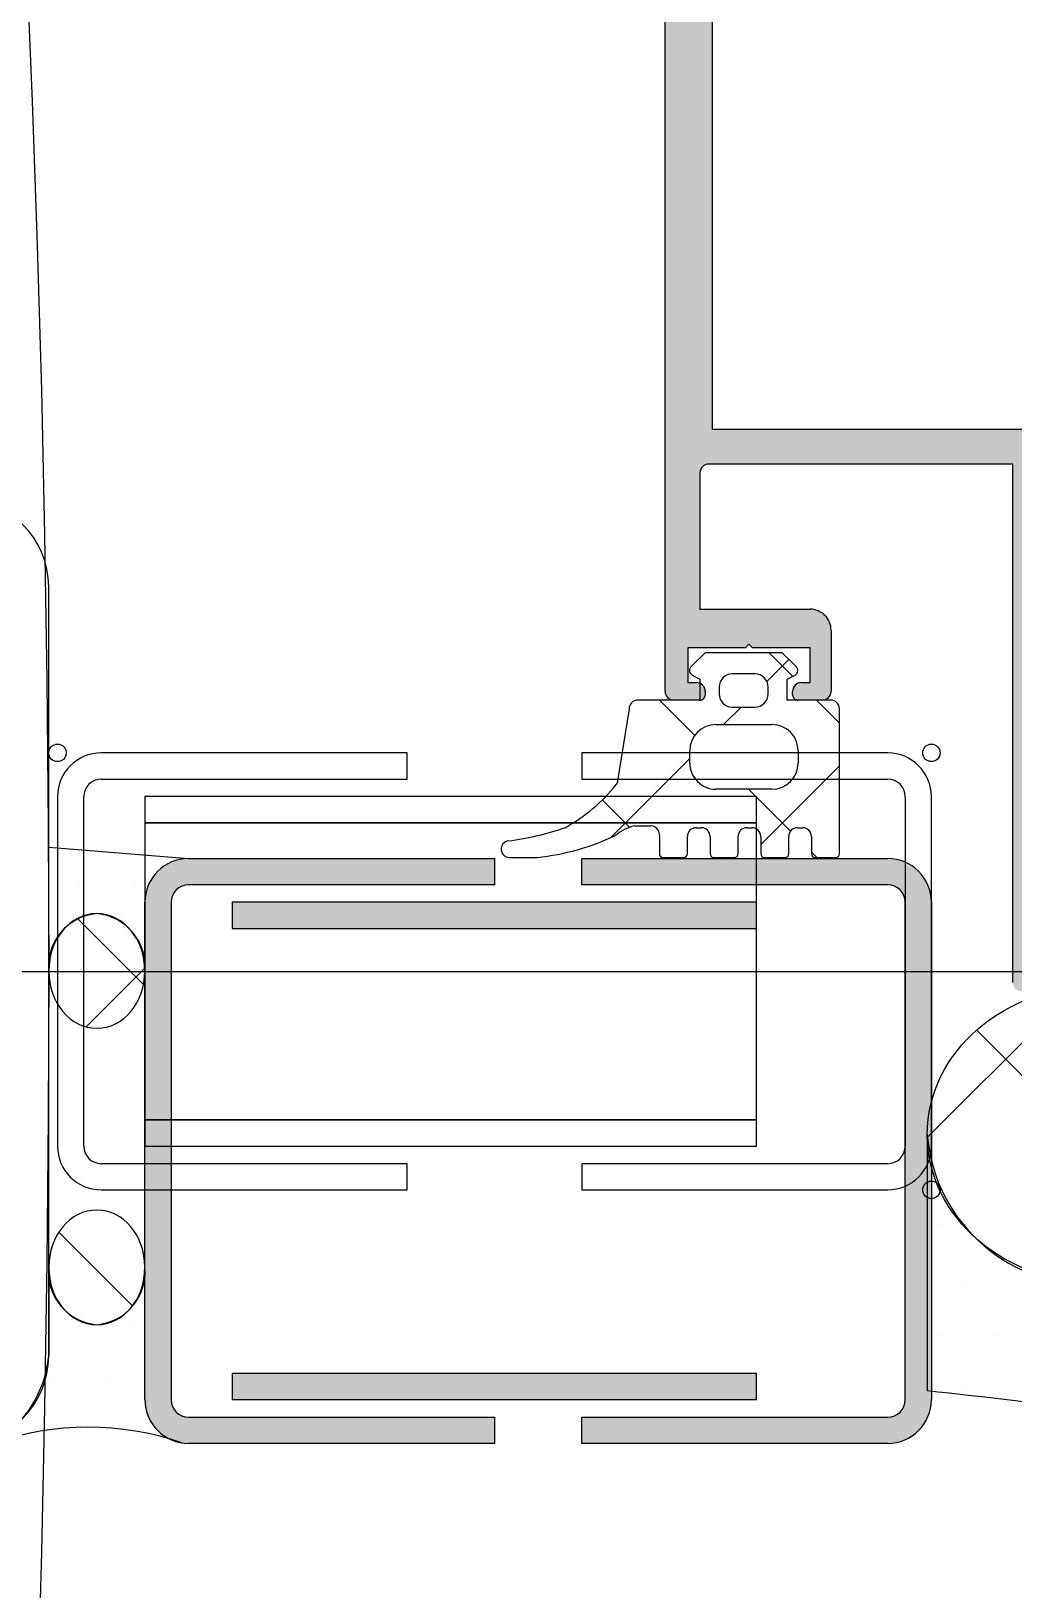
# Model space of a CAD drawing. Extents: x 820 to 5791, y 1495 to 5010.
# Drawn here: x 3283.01 to 3288.63, y 2076.18 to 2085.09 of the extents above; entities that cross this region are included whole.
import ezdxf

# ---------------------------------------------------------------- set-up
doc = ezdxf.new("R2010")
doc.units = 0
doc.header["$LTSCALE"] = 20
doc.layers.get('0').update_dxf_attribs({"linetype": 'CONTINUOUS', "lineweight": 15})
doc.layers.get('DEFPOINTS').update_dxf_attribs({"linetype": 'CONTINUOUS'})
doc.layers.add('_00_TT_PLASTER INTERIOR', color=60, linetype='CONTINUOUS', lineweight=0)
doc.layers.add('ölç', color=63, linetype='CONTINUOUS', lineweight=20)
doc.layers.add('dış ölçü', color=7, linetype='CONTINUOUS', lineweight=20, true_color=0x0d6787)
doc.styles.add('TRS', font='times.ttf', dxfattribs={"width": 0.8})
doc.dimstyles.new('dış ölçü', dxfattribs={"dimtxt": 12, "dimasz": 5, "dimexe": 5, "dimexo": 35, "dimgap": 5, "dimtad": 1, "dimdec": 0, "dimdsep": 46, "dimtxsty": 'TRS', "dimblk": 'DOT', "dimcen": 0, "dimdle": 0.1, "dimclrd": 256, "dimclre": 256, "dimclrt": 73, "dimadec": 0, "dimazin": 0, "dimtfac": 0.3, "dimtdec": 0, "dimtix": 1, "dimtmove": 2, "dimatfit": 3, "dimldrblk": 'DOT', "dimfxl": 1, "dimfxlon": 1, "dimtolj": 1, "dimarcsym": 0})

# ---------------------------------------------------------------- blocks, each defined once
blk = doc.blocks.new('_Dot')
at = {"layer": 'ölç', "color": 0, "lineweight": -2}
blk.add_line((-0.5, 0), (-1, 0), dxfattribs=at)
at = {"layer": 'ölç', "color": 0, "const_width": 0.5}
blk.add_lwpolyline([(-0.25, 0, 1), (0.25, 0, 1)], format="xyb", close=True, dxfattribs=at)
blk = doc.blocks.new('*D176')
at = {"layer": 'DEFPOINTS', "color": 0, "transparency": 16777216}
for p in [(2844.176336790435, 2097.044452601193), (3414.390991119654, 2084.554264930397), (3414.390991119654, 1809.278305477972)]:
    blk.add_point(p, dxfattribs=at)
at = {"layer": 'dış ölçü', "lineweight": -2, "transparency": 16777216}
for p, q in [((2844.176336790435, 1810.278305477972), (2844.176336790435, 1804.278305477972)), ((3414.390991119654, 1810.278305477972), (3414.390991119654, 1804.278305477972)), ((2849.176336790435, 1809.278305477972), (3409.390991119654, 1809.278305477972))]:
    blk.add_line(p, q, dxfattribs=at)
at = {"layer": 'dış ölçü', "lineweight": -2, "transparency": 16777216, "xscale": 5, "yscale": 5, "zscale": 5, "rotation": 180}
blk.add_blockref('_Dot', (2844.176336790435, 1809.278305477972), dxfattribs=at)
at = {"layer": 'dış ölçü', "lineweight": -2, "transparency": 16777216, "xscale": 5, "yscale": 5, "zscale": 5}
blk.add_blockref('_Dot', (3414.390991119654, 1809.278305477972), dxfattribs=at)
at = {"layer": 'dış ölçü', "color": 73, "transparency": 16777216, "insert": (3129.283663955045, 1820.399430207605), "char_height": 12, "attachment_point": 5, "style": 'TRS'}
blk.add_mtext('\\A1;570', dxfattribs=at)
blk = doc.blocks.new('*D180')
at = {"layer": 'DEFPOINTS', "color": 0, "transparency": 16777216}
for p in [(3700.971713778752, 2100.044452589959), (2054.28790840802, 2083.440788159293), (3700.971713778752, 1729.278305477972)]:
    blk.add_point(p, dxfattribs=at)
at = {"layer": 'dış ölçü', "lineweight": -2, "transparency": 16777216}
for p, q in [((2054.28790840802, 1730.278305477972), (2054.28790840802, 1724.278305477972)), ((3700.971713778752, 1730.278305477972), (3700.971713778752, 1724.278305477972)), ((2059.28790840802, 1729.278305477972), (3695.971713778752, 1729.278305477972))]:
    blk.add_line(p, q, dxfattribs=at)
at = {"layer": 'dış ölçü', "lineweight": -2, "transparency": 16777216, "xscale": 5, "yscale": 5, "zscale": 5, "rotation": 180}
blk.add_blockref('_Dot', (2054.28790840802, 1729.278305477972), dxfattribs=at)
at = {"layer": 'dış ölçü', "lineweight": -2, "transparency": 16777216, "xscale": 5, "yscale": 5, "zscale": 5}
blk.add_blockref('_Dot', (3700.971713778752, 1729.278305477972), dxfattribs=at)
at = {"layer": 'dış ölçü', "color": 73, "transparency": 16777216, "insert": (2877.629811093386, 1740.399430207604), "char_height": 12, "attachment_point": 5, "style": 'TRS'}
blk.add_mtext('\\A1;1647', dxfattribs=at)
blk = doc.blocks.new('HGJFG')
h = blk.add_hatch(color=9)
h.dxf.hatch_style = 1
h.paths.add_polyline_path([(-1875.110924297956, -3287.74042893828), (-1875.790924297963, -3287.74042893828), (-1875.790924297963, -3289.110428938281), (-1875.110924297956, -3289.110428938281)], flags=16)
edge = h.paths.add_edge_path()
edge.add_line((-1877.750924297955, -3287.790428938281), (-1877.750924297955, -3288.570428938281))
edge.add_line((-1877.750924297955, -3288.570428938282), (-1877.120824297955, -3288.570428938282))
edge.add_arc((-1877.12082429796, -3288.690428938281), 0.119999999999347, 359.99999999947977, 449.99999999947784, ccw=False)
edge.add_line((-1877.000824297965, -3288.690428938281), (-1877.000824297965, -3289.040428938511))
edge.add_arc((-1877.050824297968, -3289.040428938512), 0.04999999999997726, 269.99999999997397, 360.00000000002603, ccw=False)
edge.add_line((-1877.050824297968, -3289.090428938512), (-1877.190760792312, -3289.090428938511))
edge.add_arc((-1877.191024297962, -3289.060430095787), 0.0299999999995744, 179.9999999913434, 270.50326520220784, ccw=False)
edge.add_line((-1877.221024297961, -3289.060430095783), (-1877.221024297957, -3289.040430095795))
edge.add_arc((-1877.171024297958, -3289.040430095793), 0.04999999999904503, 89.99999996555522, 180.0000000010943, ccw=False)
edge.add_line((-1877.171024297929, -3288.990430095794), (-1877.121024297961, -3288.990430095822))
edge.add_line((-1877.121024297955, -3288.990430095823), (-1877.121038267159, -3288.79042893828))
edge.add_line((-1877.121038267168, -3288.79042893828), (-1877.451032192042, -3288.790428970434))
edge.add_line((-1877.451032192036, -3288.790428970436), (-1877.471032192035, -3288.770428970436))
edge.add_line((-1877.47103219204, -3288.770428970435), (-1877.491032192041, -3288.790428906125))
edge.add_line((-1877.491032192044, -3288.790428906127), (-1877.821024297967, -3288.790428938281))
edge.add_line((-1877.821024297967, -3288.79042893828), (-1877.821024297967, -3288.990428938279))
edge.add_line((-1877.821024297967, -3288.99042893828), (-1877.771024297967, -3288.990428938511))
edge.add_arc((-1877.771024297964, -3289.040428938512), 0.04999999999997726, 359.99999999997397, 450.00000000002603, ccw=False)
edge.add_line((-1877.721024297961, -3289.040428938512), (-1877.721024297961, -3289.060428938513))
edge.add_arc((-1877.75102429796, -3289.060428938513), 0.02999999999924441, 270.0000000007803, 360.00000000060896, ccw=False)
edge.add_line((-1877.75102429796, -3289.090428938512), (-1877.900924298036, -3289.090428938282))
edge.add_arc((-1877.900924297964, -3289.04042893828), 0.05000000000060822, 180.000000000697, 269.99999991259165, ccw=False)
edge.add_line((-1877.950924297967, -3289.040428938281), (-1877.950924297967, -3270.290458938282))
edge.add_arc((-1877.900923140301, -3270.290460095935), 0.05000115766671105, 450.00132654226195, 539.998673457738, ccw=False)
edge.add_line((-1877.900924297964, -3270.240458938281), (-1873.000924297964, -3270.240458938281))
edge.add_arc((-1873.000925455618, -3270.290460095935), 0.05000115766671105, 360.001326542262, 449.998673457738, ccw=False)
edge.add_line((-1872.950924297967, -3270.290458938282), (-1872.950924297967, -3289.040428938282))
edge.add_arc((-1873.000924297955, -3289.04042893828), 0.05000000000060752, 270.00000008740756, 359.99999999930384, ccw=False)
edge.add_line((-1873.000924297882, -3289.090428938282), (-1873.150824297959, -3289.090428938513))
edge.add_arc((-1873.150824297959, -3289.060428938513), 0.029999999999245, 179.9999999993918, 269.99999999921863, ccw=False)
edge.add_line((-1873.180824297958, -3289.060428938513), (-1873.180824297958, -3289.040428938512))
edge.add_arc((-1873.130824297955, -3289.040428938512), 0.04999999999997726, 89.99999999997402, 180.0000000000261, ccw=False)
edge.add_line((-1873.130824297955, -3288.990428938511), (-1873.080824297956, -3288.99042893828))
edge.add_line((-1873.080824297967, -3288.99042893828), (-1873.080824297967, -3288.79042893828))
edge.add_line((-1873.080824297967, -3288.79042893828), (-1873.410816403889, -3288.790428906125))
edge.add_line((-1873.410816403889, -3288.790428906127), (-1873.430816403889, -3288.770428970437))
edge.add_line((-1873.430816403878, -3288.770428970435), (-1873.450816403877, -3288.790428970435))
edge.add_line((-1873.450816403883, -3288.790428970436), (-1873.780810328756, -3288.790428938281))
edge.add_line((-1873.780810328751, -3288.79042893828), (-1873.780824297954, -3288.990430095822))
edge.add_line((-1873.780824297964, -3288.990430095823), (-1873.730824297995, -3288.990430095795))
edge.add_arc((-1873.730824297961, -3289.040430095793), 0.04999999999904503, 359.9999999989057, 450.00000003444484, ccw=False)
edge.add_line((-1873.680824297958, -3289.040430095795), (-1873.680824297954, -3289.060430095783))
edge.add_arc((-1873.710824297957, -3289.060430095787), 0.02999999999957437, 269.49673479779267, 360.00000000865657, ccw=False)
edge.add_line((-1873.711087803616, -3289.090428938512), (-1873.85102429796, -3289.090428938513))
edge.add_arc((-1873.851024297966, -3289.040428938512), 0.04999999999997726, 179.9999999999739, 270.00000000002603, ccw=False)
edge.add_line((-1873.901024297954, -3289.040428938512), (-1873.901024297954, -3288.690428938282))
edge.add_arc((-1873.781024297959, -3288.690428938281), 0.1199999999993454, 90.0000000005212, 180.000000000521, ccw=False)
edge.add_line((-1873.781024297959, -3288.570428938282), (-1873.150924297958, -3288.570428938282))
edge.add_line((-1873.150924297964, -3288.570428938282), (-1873.150924297964, -3287.790428938282))
edge.add_arc((-1873.200925455615, -3287.790430095935), 0.05000115766671673, 360.0013265422685, 449.9986734577315)
edge.add_line((-1873.200924297967, -3287.74042893828), (-1874.940924297966, -3287.74042893828))
edge.add_line((-1874.940924297957, -3287.74042893828), (-1874.940924297957, -3290.70542893828))
edge.add_arc((-1874.99092429796, -3290.70542893828), 0.05, 270, 360, ccw=False)
edge.add_line((-1874.99092429796, -3290.75542893828), (-1875.160924297962, -3290.75542893828))
edge.add_line((-1875.160924297958, -3290.75542893828), (-1875.160924297958, -3290.74440008145))
edge.add_line((-1875.160924297958, -3290.744400081451), (-1875.198424297959, -3290.722749446357))
edge.add_arc((-1875.188424297955, -3290.70542893828), 0.02000000000020181, 120.0000000000004, 239.9999999999996, ccw=False)
edge.add_line((-1875.198424297964, -3290.688108430205), (-1875.171821757586, -3290.672749446357))
edge.add_arc((-1875.18182175759, -3290.655428938281), 0.02000000000020146, 299.9999999999986, 420.0000000000013)
edge.add_line((-1875.171821757581, -3290.638108430206), (-1875.198424297959, -3290.622749446357))
edge.add_arc((-1875.188424297955, -3290.605428938282), 0.02000000000020181, 120.0000000000004, 239.9999999999996, ccw=False)
edge.add_line((-1875.198424297964, -3290.588108430206), (-1875.171821757586, -3290.572749446358))
edge.add_arc((-1875.18182175759, -3290.555428938281), 0.02000000000020146, 299.9999999999986, 420.0000000000013)
edge.add_line((-1875.171821757581, -3290.538108430205), (-1875.198424297959, -3290.522749446357))
edge.add_arc((-1875.188424297955, -3290.505428938282), 0.02000000000020181, 120.0000000000004, 239.9999999999996, ccw=False)
edge.add_line((-1875.198424297964, -3290.488108430204), (-1875.171821757586, -3290.472749446356))
edge.add_arc((-1875.18182175759, -3290.45542893828), 0.02000000000020146, 299.9999999999986, 420.0000000000013)
edge.add_line((-1875.171821757581, -3290.438108430205), (-1875.198424297959, -3290.422749446357))
edge.add_arc((-1875.188424297955, -3290.405428938281), 0.02000000000020181, 120.0000000000004, 239.9999999999996, ccw=False)
edge.add_line((-1875.198424297964, -3290.388108430206), (-1875.171821757586, -3290.372749446357))
edge.add_arc((-1875.18182175759, -3290.355428938282), 0.02000000000020146, 299.9999999999986, 420.0000000000013)
edge.add_line((-1875.171821757581, -3290.338108430206), (-1875.198424297959, -3290.322749446358))
edge.add_arc((-1875.188424297955, -3290.305428938281), 0.02000000000020181, 120.0000000000004, 239.9999999999996, ccw=False)
edge.add_line((-1875.198424297964, -3290.288108430205), (-1875.171821757586, -3290.272749446357))
edge.add_arc((-1875.18182175759, -3290.255428938282), 0.02000000000020146, 299.9999999999986, 420.0000000000013)
edge.add_line((-1875.171821757581, -3290.238108430204), (-1875.198424297959, -3290.222749446356))
edge.add_arc((-1875.188424297955, -3290.20542893828), 0.02000000000020181, 120.0000000000004, 239.9999999999996, ccw=False)
edge.add_line((-1875.198424297964, -3290.188108430205), (-1875.171821757586, -3290.172749446357))
edge.add_arc((-1875.18182175759, -3290.155428938281), 0.02000000000020146, 299.9999999999986, 420.0000000000013)
edge.add_line((-1875.171821757581, -3290.138108430206), (-1875.198424297959, -3290.122749446357))
edge.add_arc((-1875.188424297955, -3290.105428938282), 0.02000000000020181, 120.0000000000004, 239.9999999999996, ccw=False)
edge.add_line((-1875.198424297964, -3290.088108430206), (-1875.171821757586, -3290.072749446358))
edge.add_arc((-1875.18182175759, -3290.055428938281), 0.02000000000020146, 299.9999999999986, 420.0000000000013)
edge.add_line((-1875.171821757581, -3290.038108430205), (-1875.198424297959, -3290.022749446357))
edge.add_arc((-1875.188424297955, -3290.005428938282), 0.02000000000020181, 120.0000000000004, 239.9999999999996, ccw=False)
edge.add_line((-1875.198424297964, -3289.988108430204), (-1875.171821757586, -3289.972749446356))
edge.add_arc((-1875.18182175759, -3289.95542893828), 0.02000000000020146, 299.9999999999986, 420.0000000000013)
edge.add_line((-1875.171821757581, -3289.938108430205), (-1875.198424297959, -3289.922749446357))
edge.add_arc((-1875.188424297955, -3289.905428938281), 0.02000000000020181, 120.0000000000004, 239.9999999999996, ccw=False)
edge.add_line((-1875.198424297964, -3289.888108430206), (-1875.171821757586, -3289.872749446357))
edge.add_arc((-1875.18182175759, -3289.855428938282), 0.02000000000020146, 299.9999999999986, 420.0000000000013)
edge.add_line((-1875.171821757581, -3289.838108430206), (-1875.198424297959, -3289.822749446358))
edge.add_arc((-1875.188424297955, -3289.805428938281), 0.02000000000020181, 120.0000000000004, 239.9999999999996, ccw=False)
edge.add_line((-1875.198424297964, -3289.788108430205), (-1875.171821757586, -3289.772749446357))
edge.add_arc((-1875.18182175759, -3289.755428938282), 0.02000000000020146, 299.9999999999986, 420.0000000000013)
edge.add_line((-1875.171821757581, -3289.738108430204), (-1875.198424297959, -3289.722749446356))
edge.add_arc((-1875.188424297955, -3289.70542893828), 0.02000000000020181, 120.0000000000004, 239.9999999999996, ccw=False)
edge.add_line((-1875.198424297964, -3289.688108430205), (-1875.171821757586, -3289.672749446357))
edge.add_arc((-1875.18182175759, -3289.655428938281), 0.02000000000020146, 299.9999999999986, 420.0000000000013)
edge.add_line((-1875.171821757581, -3289.638108430206), (-1875.198424297959, -3289.622749446357))
edge.add_arc((-1875.188424297955, -3289.605428938282), 0.02000000000020181, 120.0000000000004, 239.9999999999996, ccw=False)
edge.add_line((-1875.198424297964, -3289.588108430206), (-1875.171821757586, -3289.572749446529))
edge.add_arc((-1875.18182175759, -3289.555428938454), 0.01999999999978106, 299.9999999999971, 420.0000000000029)
edge.add_line((-1875.171821757581, -3289.538108430378), (-1875.198424297959, -3289.522749446358))
edge.add_arc((-1875.188424297955, -3289.505428938282), 0.02000000000020181, 120.0000000000004, 239.9999999999996, ccw=False)
edge.add_line((-1875.198424297964, -3289.488108430204), (-1875.160924297964, -3289.46645779511))
edge.add_line((-1875.160924297958, -3289.466457795111), (-1875.160924297958, -3289.45542893828))
edge.add_arc((-1875.260924297964, -3289.45542893828), 0.0999999999999993, 359.9999999999996, 450.0000000000005)
edge.add_line((-1875.260924297964, -3289.355428938282), (-1875.640924297963, -3289.355428938282))
edge.add_arc((-1875.640924297954, -3289.45542893828), 0.1000000000000007, 450.0000000000005, 539.9999999999997)
edge.add_line((-1875.74092429796, -3289.45542893828), (-1875.74092429796, -3289.51645779511))
edge.add_line((-1875.74092429796, -3289.516457795112), (-1875.70342429796, -3289.538108430206))
edge.add_arc((-1875.713424297964, -3289.555428938281), 0.02000000000020181, 300.00000000000045, 419.99999999999955, ccw=False)
edge.add_line((-1875.703424297954, -3289.572749446358), (-1875.730026838332, -3289.588108430206))
edge.add_arc((-1875.720026838343, -3289.605428938282), 0.02000000000020146, 479.9999999999986, 600.0000000000014)
edge.add_line((-1875.730026838338, -3289.622749446357), (-1875.70342429796, -3289.638108430206))
edge.add_arc((-1875.713424297964, -3289.655428938281), 0.02000000000020181, 300.00000000000045, 419.99999999999955, ccw=False)
edge.add_line((-1875.703424297954, -3289.672749446357), (-1875.730026838332, -3289.688108430205))
edge.add_arc((-1875.720026838343, -3289.70542893828), 0.02000000000020146, 479.9999999999986, 600.0000000000014)
edge.add_line((-1875.730026838338, -3289.722749446356), (-1875.70342429796, -3289.738108430204))
edge.add_arc((-1875.713424297964, -3289.755428938282), 0.02000000000020181, 300.00000000000045, 419.99999999999955, ccw=False)
edge.add_line((-1875.703424297954, -3289.772749446357), (-1875.730026838332, -3289.788108430205))
edge.add_arc((-1875.720026838343, -3289.805428938281), 0.02000000000020146, 479.9999999999986, 600.0000000000014)
edge.add_line((-1875.730026838338, -3289.822749446358), (-1875.70342429796, -3289.838108430206))
edge.add_arc((-1875.713424297964, -3289.855428938282), 0.02000000000020181, 300.00000000000045, 419.99999999999955, ccw=False)
edge.add_line((-1875.703424297954, -3289.872749446357), (-1875.730026838332, -3289.888108430206))
edge.add_arc((-1875.720026838343, -3289.905428938281), 0.02000000000020146, 479.9999999999986, 600.0000000000014)
edge.add_line((-1875.730026838338, -3289.922749446357), (-1875.70342429796, -3289.938108430205))
edge.add_arc((-1875.713424297964, -3289.95542893828), 0.02000000000020181, 300.00000000000045, 419.99999999999955, ccw=False)
edge.add_line((-1875.703424297954, -3289.972749446356), (-1875.730026838332, -3289.988108430204))
edge.add_arc((-1875.720026838343, -3290.005428938282), 0.02000000000020146, 479.9999999999986, 600.0000000000014)
edge.add_line((-1875.730026838338, -3290.022749446357), (-1875.70342429796, -3290.038108430205))
edge.add_arc((-1875.713424297964, -3290.055428938281), 0.02000000000020181, 300.00000000000045, 419.99999999999955, ccw=False)
edge.add_line((-1875.703424297954, -3290.072749446358), (-1875.730026838332, -3290.088108430206))
edge.add_arc((-1875.720026838343, -3290.105428938282), 0.02000000000020146, 479.9999999999986, 600.0000000000014)
edge.add_line((-1875.730026838338, -3290.122749446357), (-1875.70342429796, -3290.138108430206))
edge.add_arc((-1875.713424297964, -3290.155428938281), 0.02000000000020181, 300.00000000000045, 419.99999999999955, ccw=False)
edge.add_line((-1875.703424297954, -3290.172749446357), (-1875.730026838332, -3290.188108430205))
edge.add_arc((-1875.720026838343, -3290.20542893828), 0.02000000000020146, 479.9999999999986, 600.0000000000014)
edge.add_line((-1875.730026838338, -3290.222749446356), (-1875.70342429796, -3290.238108430204))
edge.add_arc((-1875.713424297964, -3290.255428938282), 0.02000000000020181, 300.00000000000045, 419.99999999999955, ccw=False)
edge.add_line((-1875.703424297954, -3290.272749446357), (-1875.730026838332, -3290.288108430205))
edge.add_arc((-1875.720026838343, -3290.305428938281), 0.02000000000020146, 479.9999999999986, 600.0000000000014)
edge.add_line((-1875.730026838338, -3290.322749446358), (-1875.70342429796, -3290.338108430206))
edge.add_arc((-1875.713424297964, -3290.355428938282), 0.02000000000020181, 300.00000000000045, 419.99999999999955, ccw=False)
edge.add_line((-1875.703424297954, -3290.372749446357), (-1875.730026838332, -3290.388108430206))
edge.add_arc((-1875.720026838343, -3290.405428938281), 0.02000000000020146, 479.9999999999986, 600.0000000000014)
edge.add_line((-1875.730026838338, -3290.422749446357), (-1875.70342429796, -3290.438108430205))
edge.add_arc((-1875.713424297964, -3290.45542893828), 0.02000000000020181, 300.00000000000045, 419.99999999999955, ccw=False)
edge.add_line((-1875.703424297954, -3290.472749446356), (-1875.730026838332, -3290.488108430204))
edge.add_arc((-1875.720026838343, -3290.505428938282), 0.02000000000020146, 479.9999999999986, 600.0000000000014)
edge.add_line((-1875.730026838338, -3290.522749446357), (-1875.70342429796, -3290.538108430205))
edge.add_arc((-1875.713424297964, -3290.555428938281), 0.02000000000020181, 300.00000000000045, 419.99999999999955, ccw=False)
edge.add_line((-1875.703424297954, -3290.572749446358), (-1875.730026838332, -3290.588108430206))
edge.add_arc((-1875.720026838343, -3290.605428938282), 0.02000000000020146, 479.9999999999986, 600.0000000000014)
edge.add_line((-1875.730026838338, -3290.622749446357), (-1875.70342429796, -3290.638108430206))
edge.add_arc((-1875.713424297964, -3290.655428938281), 0.02000000000020181, 300.00000000000045, 419.99999999999955, ccw=False)
edge.add_line((-1875.703424297954, -3290.672749446357), (-1875.740924297955, -3290.694400081451))
edge.add_line((-1875.74092429796, -3290.694400081452), (-1875.74092429796, -3290.755428938282))
edge.add_line((-1875.74092429796, -3290.75542893828), (-1875.910924297962, -3290.75542893828))
edge.add_arc((-1875.910924297958, -3290.70542893828), 0.05000000000000143, 180.0000000000016, 269.99999999999835, ccw=False)
edge.add_line((-1875.960924297961, -3290.70542893828), (-1875.960924297961, -3287.740428938281))
edge.add_line((-1875.960924297961, -3287.74042893828), (-1877.700924297961, -3287.74042893828))
edge.add_arc((-1877.700923140304, -3287.790430095935), 0.05000115766671673, 450.0013265422685, 539.9986734577316)
h.paths.add_polyline_path([(-1877.680924297963, -3287.540468938282), (-1873.220924297956, -3287.540468938282), (-1873.220924297956, -3270.740458938281), (-1877.680924297963, -3270.740458938281)], flags=16)
h = blk.add_hatch(color=9)
h.dxf.hatch_style = 1
edge = h.paths.add_edge_path()
edge.add_line((-1880.676805544496, -3289.996496708621), (-1878.926805544496, -3289.996496708621))
edge.add_line((-1878.926805544496, -3289.996496708621), (-1878.926805544496, -3290.14649670862))
edge.add_line((-1878.926805544496, -3290.146496708622), (-1880.676805544496, -3290.146496708622))
edge.add_arc((-1880.676805544496, -3290.246496708621), 0.1, 450, 540)
edge.add_line((-1880.776805544488, -3290.246496708621), (-1880.776805544488, -3293.092328942234))
edge.add_arc((-1880.676805544496, -3293.092328942236), 0.1, 540, 630)
edge.add_line((-1880.676805544496, -3293.192328942235), (-1878.926805544496, -3293.192328942235))
edge.add_line((-1878.926805544496, -3293.192328942235), (-1878.926805544496, -3293.342328942234))
edge.add_line((-1878.926805544496, -3293.342328942236), (-1880.676805544496, -3293.342328942236))
edge.add_arc((-1880.676805544496, -3293.092328942236), 0.25, 180, 270, ccw=False)
edge.add_line((-1880.926805544496, -3293.092328942236), (-1880.926805544496, -3290.246496708623))
edge.add_arc((-1880.676805544496, -3290.246496708621), 0.25, 450, 540, ccw=False)
edge = h.paths.add_edge_path()
edge.add_line((-1878.426805544496, -3289.996496708621), (-1876.676805544496, -3289.996496708621))
edge.add_arc((-1876.676805544496, -3290.246496708621), 0.25, 360, 450, ccw=False)
edge.add_line((-1876.426805544496, -3290.246496708621), (-1876.426805544496, -3293.092328942234))
edge.add_arc((-1876.676805544496, -3293.092328942236), 0.25, 270, 360, ccw=False)
edge.add_line((-1876.676805544496, -3293.342328942236), (-1878.426805544496, -3293.342328942236))
edge.add_line((-1878.426805544496, -3293.342328942236), (-1878.426805544496, -3293.192328942237))
edge.add_line((-1878.426805544496, -3293.192328942235), (-1876.676805544496, -3293.192328942235))
edge.add_arc((-1876.676805544496, -3293.092328942236), 0.1, 270, 360)
edge.add_line((-1876.576805544491, -3293.092328942236), (-1876.576805544491, -3290.246496708623))
edge.add_arc((-1876.676805544496, -3290.246496708621), 0.1, 360, 450)
edge.add_line((-1876.676805544496, -3290.146496708622), (-1878.426805544496, -3290.146496708622))
edge.add_line((-1878.426805544496, -3290.146496708622), (-1878.426805544496, -3289.996496708623))
h.paths.add_polyline_path([(-1877.426805544496, -3290.246496708621), (-1880.426805544496, -3290.246496708621), (-1880.426805544496, -3290.396496708622), (-1877.426805544496, -3290.396496708622)])
h.paths.add_polyline_path([(-1877.426805544496, -3292.942328942235), (-1880.426805544496, -3292.942328942235), (-1880.426805544496, -3293.092328942236), (-1877.426805544496, -3293.092328942236)])
at = {"color": 9}
for p, q in [((-1877.950924297967, -3289.040428938281), (-1877.950924297967, -3270.290458938282)), ((-1877.680924297963, -3270.740458938281), (-1877.680924297963, -3287.540468938282)), ((-1877.680924297963, -3287.540468938282), (-1873.220924297956, -3287.540468938282)), ((-1875.960924297961, -3287.74042893828), (-1877.700924297967, -3287.74042893828)), ((-1875.960924297961, -3290.70542893828), (-1875.960924297961, -3287.74042893828)), ((-1877.750924297955, -3287.790428938281), (-1877.750924297955, -3288.570428938282)), ((-1881.476805544499, -3292.842328942234), (-1881.476805544499, -3288.442328942233)), ((-1877.750924297955, -3288.570428938282), (-1877.12082429796, -3288.570428938282)), ((-1877.000824297965, -3288.690428938281), (-1877.000824297965, -3289.040428938512)), ((-1877.491032192044, -3288.790428906127), (-1877.821024297967, -3288.79042893828)), ((-1877.821024297967, -3288.79042893828), (-1877.821024297967, -3288.99042893828)), ((-1877.721403517306, -3288.820428938513), (-1877.802291960686, -3288.898895872479)), ((-1877.281403517304, -3288.820428938513), (-1877.721403517306, -3288.820428938513)), ((-1877.47103219204, -3288.770428970435), (-1877.491032192044, -3288.790428906127)), ((-1877.451032192036, -3288.790428970436), (-1877.47103219204, -3288.770428970435)), ((-1877.121038267168, -3288.79042893828), (-1877.451032192036, -3288.790428970436)), ((-1877.221187362969, -3288.954313656202), (-1877.355072080664, -3288.820428938511)), ((-1877.200515073911, -3288.898895872479), (-1877.281403517304, -3288.820428938513)), ((-1877.121024297955, -3288.990430095823), (-1877.121038267168, -3288.79042893828)), ((-1877.36865568462, -3288.983253930074), (-1877.243042915882, -3288.857641161329)), ((-1877.821024297967, -3288.99042893828), (-1877.771024297964, -3288.990428938511)), ((-1877.795521164354, -3288.946899526748), (-1877.751403517305, -3288.970428938513)), ((-1877.751403517305, -3288.970428938513), (-1877.751403517305, -3289.090428938512)), ((-1877.641403517305, -3289.015428938513), (-1877.641403517305, -3289.055428938512)), ((-1877.436403517303, -3288.940428938514), (-1877.566403517308, -3288.940428938514)), ((-1877.361403517306, -3289.055428938512), (-1877.361403517306, -3289.015428938513)), ((-1877.251403517305, -3288.970428938513), (-1877.207285870242, -3288.946899526748)), ((-1877.251403517305, -3289.090428938512), (-1877.251403517305, -3288.970428938513)), ((-1877.171024297929, -3288.990430095794), (-1877.121024297955, -3288.990430095823)), ((-1877.751403517305, -3289.090428938512), (-1878.106433517297, -3289.090428938512)), ((-1877.781078105761, -3289.292448525522), (-1877.98309769276, -3289.090428938512)), ((-1877.75102429796, -3289.090428938512), (-1877.900924298036, -3289.090428938282)), ((-1877.721024297961, -3289.040428938512), (-1877.721024297961, -3289.060428938513)), ((-1877.003220143783, -3289.090428938512), (-1877.251403517305, -3289.090428938512)), ((-1877.221024297961, -3289.060430095783), (-1877.221024297961, -3289.040430095795)), ((-1877.050824297968, -3289.090428938512), (-1877.190760792303, -3289.090428938512)), ((-1876.953220143781, -3289.222280875395), (-1877.08507208066, -3289.090428938512)), ((-1878.156443517303, -3289.140428938513), (-1878.225658359178, -3289.563067247335)), ((-1877.615822235702, -3289.230420481145), (-1877.515830693065, -3289.130428938514)), ((-1877.566403517308, -3289.130428938513), (-1877.436403517303, -3289.130428938513)), ((-1876.953220143781, -3289.970428938513), (-1876.953220143781, -3289.140428938513)), ((-1877.659583517304, -3289.230420481145), (-1877.339583517297, -3289.230420481143)), ((-1879.426805544496, -3289.392328942234), (-1881.176805544496, -3289.392328942234)), ((-1879.426805544496, -3289.542328942235), (-1879.426805544496, -3289.392328942234)), ((-1876.676805544496, -3289.392328942234), (-1878.426805544496, -3289.392328942234)), ((-1878.426805544496, -3289.392328942234), (-1878.426805544496, -3289.542328942235)), ((-1878.263763714142, -3289.878361959586), (-1877.809583517298, -3289.424181762751)), ((-1877.809583517298, -3289.450342481144), (-1877.809583517298, -3289.380420481145)), ((-1877.189583517303, -3289.380420481143), (-1877.189583517303, -3289.450342481144)), ((-1881.176805544496, -3289.542328942235), (-1879.426805544496, -3289.542328942235)), ((-1878.426805544496, -3289.542328942235), (-1876.676805544496, -3289.542328942235)), ((-1877.403220143778, -3289.915844001332), (-1876.953220143781, -3289.465844001335)), ((-1877.339583517297, -3289.600342481143), (-1877.659583517304, -3289.600342481143)), ((-1877.233167610143, -3289.840359021136), (-1877.473184150132, -3289.600342481143)), ((-1881.426805544496, -3289.642328942234), (-1881.426805544496, -3291.642328942234)), ((-1881.276805544488, -3291.642328942234), (-1881.276805544488, -3289.642328942234)), ((-1877.426805544496, -3289.642328942234), (-1880.926805544496, -3289.642328942234)), ((-1880.926805544496, -3289.642328942234), (-1880.926805544496, -3289.792328942235)), ((-1878.153441425396, -3289.818110817995), (-1878.310142061918, -3289.661410181471)), ((-1877.426805544496, -3289.792328942235), (-1877.426805544496, -3289.642328942234)), ((-1876.576805544491, -3289.642328942234), (-1876.576805544491, -3291.642328942234)), ((-1876.426805544496, -3291.642328942234), (-1876.426805544496, -3289.642328942234)), ((-1880.926805544496, -3289.792328942235), (-1877.426805544496, -3289.792328942235)), ((-1877.426805544496, -3289.792328942235), (-1880.926805544496, -3289.792328942235)), ((-1880.926805544496, -3289.792328942235), (-1880.926805544496, -3291.492328942236)), ((-1878.125420143781, -3289.810428938513), (-1878.033220143782, -3289.810428938513)), ((-1877.426805544496, -3291.492328942236), (-1877.426805544496, -3289.792328942235)), ((-1877.983220143779, -3289.860428938512), (-1877.983220143779, -3289.970428938513)), ((-1877.823220143776, -3289.970428938513), (-1877.823220143776, -3289.870428938512)), ((-1877.773220143773, -3289.820428938513), (-1877.743220143774, -3289.820428938513)), ((-1877.693220143771, -3289.870428938512), (-1877.693220143771, -3289.970428938513)), ((-1877.533220143782, -3289.970428938513), (-1877.533220143782, -3289.870428938512)), ((-1877.483220143779, -3289.820428938513), (-1877.453220143781, -3289.820428938513)), ((-1877.403220143778, -3289.870428938512), (-1877.403220143778, -3289.970428938513)), ((-1877.243220143774, -3289.970428938513), (-1877.243220143774, -3289.870428938512)), ((-1877.193220143771, -3289.820428938513), (-1877.163220143772, -3289.820428938513)), ((-1877.113220143784, -3289.870428938512), (-1877.113220143784, -3289.970428938513)), ((-1881.476805544499, -3290.642328942236), (-1881.476805544499, -3289.931553337258)), ((-1881.476805544499, -3289.931553337258), (-1880.676805544496, -3289.996496708621)), ((-1880.676805544496, -3289.996496708621), (-1878.926805544496, -3289.996496708621)), ((-1878.926805544496, -3289.996496708621), (-1878.926805544496, -3290.146496708622)), ((-1878.841320143777, -3289.990428938513), (-1878.681020143774, -3289.990428938513)), ((-1878.426805544496, -3289.996496708621), (-1876.676805544496, -3289.996496708621)), ((-1878.426805544496, -3290.146496708622), (-1878.426805544496, -3289.996496708621)), ((-1877.963220143775, -3289.990428938513), (-1877.84322014378, -3289.990428938513)), ((-1877.673220143782, -3289.990428938513), (-1877.553220143772, -3289.990428938513)), ((-1877.383220143774, -3289.990428938513), (-1877.263220143778, -3289.990428938513)), ((-1877.083097692765, -3289.990428938513), (-1877.113220143784, -3289.960306487502)), ((-1877.09322014378, -3289.990428938513), (-1876.97322014377, -3289.990428938513)), ((-1881.29954526384, -3290.119987705305), (-1881.29954526384, -3290.119987705305)), ((-1880.98204526385, -3290.119987705301), (-1880.98204526385, -3290.119987705301)), ((-1878.926805544496, -3290.146496708622), (-1880.676805544496, -3290.146496708622)), ((-1876.676805544496, -3290.146496708622), (-1878.426805544496, -3290.146496708622)), ((-1880.926805544496, -3293.092328942236), (-1880.926805544496, -3290.246496708621)), ((-1880.926805544496, -3290.246496708621), (-1880.926805544496, -3290.642328942236)), ((-1880.776805544488, -3290.246496708621), (-1880.776805544488, -3293.092328942236)), ((-1877.426805544496, -3290.246496708621), (-1880.426805544496, -3290.246496708621)), ((-1880.426805544496, -3290.246496708621), (-1880.426805544496, -3290.396496708622)), ((-1877.426805544496, -3290.396496708622), (-1877.426805544496, -3290.246496708621)), ((-1876.576805544491, -3293.092328942236), (-1876.576805544491, -3290.246496708621)), ((-1876.426805544496, -3290.246496708621), (-1876.426805544496, -3293.092328942236)), ((-1880.934619839271, -3290.717420352458), (-1881.312384344751, -3290.339655846979)), ((-1881.458295263784, -3290.43748770531), (-1881.458295263784, -3290.43748770531)), ((-1880.426805544496, -3290.396496708622), (-1877.426805544496, -3290.396496708622)), ((-2152.826805544491, -3290.642328942234), (-1867.726805544485, -3290.642328942234)), ((-2152.826805544476, -3290.64232894223), (-1867.726805544499, -3290.642328942241)), ((-1881.262284509442, -3290.959635468013), (-1880.927107713561, -3290.624458672125)), ((-1876.450710791815, -3291.593327598831), (-1875.583797662021, -3290.726414469023)), ((-1874.871640016759, -3292.274027824257), (-1876.167592964831, -3290.978074876203)), ((-1877.426805544496, -3291.492328942236), (-1880.926805544496, -3291.492328942236)), ((-1880.926805544496, -3291.492328942236), (-1880.926805544496, -3291.642328942234)), ((-1880.926805544496, -3291.492328942236), (-1877.426805544496, -3291.492328942236)), ((-1877.426805544496, -3291.642328942234), (-1877.426805544496, -3291.492328942236)), ((-1876.450924297981, -3291.575623267371), (-1876.450924297981, -3293.042558938253)), ((-1880.926805544496, -3291.642328942234), (-1877.426805544496, -3291.642328942234)), ((-1879.426805544496, -3291.742328942236), (-1881.176805544496, -3291.742328942236)), ((-1879.426805544496, -3291.892328942234), (-1879.426805544496, -3291.742328942236)), ((-1876.676805544496, -3291.742328942236), (-1878.426805544496, -3291.742328942236)), ((-1878.426805544496, -3291.742328942236), (-1878.426805544496, -3291.892328942234)), ((-1881.176805544496, -3291.892328942234), (-1879.426805544496, -3291.892328942234)), ((-1878.426805544496, -3291.892328942234), (-1876.676805544496, -3291.892328942234)), ((-1880.997599554507, -3292.555180026345), (-1881.418708661918, -3292.134070918934)), ((-1876.386046843862, -3292.092218891471), (-1876.386046843862, -3292.092218891471)), ((-1881.476805544499, -3292.335602887794), (-1881.476805544499, -3292.842328942236)), ((-1880.926805544496, -3293.092328942236), (-1880.926805544496, -3292.335602887794)), ((-1876.22729684386, -3292.409718891459), (-1876.22729684386, -3292.409718891459)), ((-1881.29954526384, -3292.659987705342), (-1881.29954526384, -3292.659987705342)), ((-1880.982045263806, -3292.65998770534), (-1880.982045263806, -3292.65998770534)), ((-1876.386046843848, -3292.727218891466), (-1876.386046843848, -3292.727218891466)), ((-1876.068546843858, -3292.727218891462), (-1876.068546843858, -3292.727218891462)), ((-1881.458295263784, -3292.977487705347), (-1881.458295263784, -3292.977487705347)), ((-1881.140795263794, -3292.977487705347), (-1881.140795263794, -3292.977487705347)), ((-1877.426805544496, -3292.942328942235), (-1880.426805544496, -3292.942328942235)), ((-1880.426805544496, -3292.942328942235), (-1880.426805544496, -3293.092328942236)), ((-1877.426805544496, -3293.092328942236), (-1877.426805544496, -3292.942328942235)), ((-1880.426805544496, -3293.092328942236), (-1877.426805544496, -3293.092328942236)), ((-1876.227296843846, -3293.044718891469), (-1876.227296843846, -3293.044718891469)), ((-1880.676805544496, -3293.192328942235), (-1878.926805544496, -3293.192328942235)), ((-1878.926805544496, -3293.192328942235), (-1878.926805544496, -3293.342328942236)), ((-1878.426805544496, -3293.342328942236), (-1878.426805544496, -3293.192328942235)), ((-1878.426805544496, -3293.192328942235), (-1876.676805544496, -3293.192328942235)), ((-1878.926805544496, -3293.342328942236), (-1880.676805544496, -3293.342328942236)), ((-1876.676805544496, -3293.342328942236), (-1878.426805544496, -3293.342328942236))]:
    blk.add_line(p, q, dxfattribs=at)
at = {"color": 9, "ltscale": 2}
blk.add_line((-2152.826805544491, -3290.642328942234), (-1867.726805544499, -3290.642328942234), dxfattribs=at)
at = {"color": 9}
for centre, radius in [((-2010.276805544488, -3290.642328942234), 128.8), ((-1881.426805544496, -3289.392328942234), 0.04999999999999983), ((-1876.426805544496, -3289.392328942234), 0.04999999999999983), ((-1876.426805544496, -3291.892328942234), 0.04999999999999983)]:
    blk.add_circle(centre, radius, dxfattribs=at)
for centre, radius, start, end in [((-1877.700923140304, -3287.790430095935), 0.05000115766664285, 90.00132654329914, 179.9986734580558), ((-1881.976805544499, -3288.442328942233), 0.5000000000000011, 0, 90), ((-1877.12082429796, -3288.690428938281), 0.1199999999989814, 359.9999999995831, 90), ((-1877.781403517304, -3288.920428938513), 0.0300000000010286, 134.129420077871, 241.927513060861), ((-1877.221403517306, -3288.920428938513), 0.03000000000017334, 298.0724869353617, 45.87057992556535), ((-1877.771024297964, -3289.040428938512), 0.0500000000001819, 0, 90.00000000166753), ((-1877.566403517308, -3289.015428938513), 0.0749999999998181, 90, 180), ((-1877.436403517303, -3289.015428938511), 0.0750000000007276, 359.9999999992705, 89.99999999833247), ((-1877.171024297958, -3289.040430095795), 0.05000000000109139, 89.99999996664947, 180), ((-1878.106440311353, -3289.140432144101), 0.05000320605039855, 89.99221509009881, 179.9963269015199), ((-1877.900924297964, -3289.04042893828), 0.05000000000109139, 180.0000000010422, 269.9999999141224), ((-1877.75102429796, -3289.060428938513), 0.02999999999883585, 270, 1.667526652835144e-09), ((-1877.566403517308, -3289.055428938512), 0.0750000000007276, 180.0000000006253, 270), ((-1877.436403517303, -3289.055428938512), 0.0749999999998181, 270.0000000016675, 0), ((-1877.191024297962, -3289.060430095788), 0.02999999999937769, 179.999999989578, 270.5032652022211), ((-1877.050824297968, -3289.040428938512), 0.0499999999992724, 270, 0), ((-1877.003220143783, -3289.140428938513), 0.0499999999992724, 0, 90), ((-1877.659583517304, -3289.380420481145), 0.1499999999996362, 90, 180), ((-1877.339583517297, -3289.380420481143), 0.1500000000005457, 3.126612474065896e-10, 90.00000000083378), ((-1881.176805544496, -3289.642328942234), 0.2499999999999993, 90, 180), ((-1877.659583517304, -3289.450342481146), 0.1499999999996362, 179.9999999995831, 270), ((-1877.339583517297, -3289.450342481144), 0.1500000000014552, 270, 0), ((-1876.676805544496, -3289.642328942234), 0.2500000000000006, 0, 90), ((-1881.176805544496, -3289.642328942234), 0.09999999999999976, 90, 180), ((-1876.676805544496, -3289.642328942234), 0.1000000000000006, 0, 90), ((-1879.006756725456, -3288.952093956702), 0.9941838341981006, 299.3661371087824, 321.3017383479482), ((-1878.245418241521, -3289.559977417318), 0.01999999999924081, 316.7677743670803, 351.1126938312551), ((-1879.065561421882, -3288.231574694079), 1.678366040553183, 277.5110884616354, 288.9970662796107), ((-1878.076848313413, -3290.042552690052), 0.2371511305762174, 101.8186008120768, 131.3327104183954), ((-1878.033220143782, -3289.860428938512), 0.0500000000001819, 0, 90), ((-1878.841320143777, -3289.942867117933), 0.04756182058091913, 97.18655041354057, 270), ((-1878.859840707545, -3289.791845233615), 0.1045918608034762, 276.9028849560124, 277.5110884818181), ((-1878.83007341495, -3288.602648120633), 1.395762327948559, 276.1302981851081, 295.305142894889), ((-1877.773220143773, -3289.870428938512), 0.0499999999992724, 90, 180), ((-1877.743220143774, -3289.870428938512), 0.0499999999992724, 0, 90), ((-1877.483220143779, -3289.870428938514), 0.0499999999992724, 89.99999999749872, 179.9999999989578), ((-1877.453220143781, -3289.870428938514), 0.0500000000001819, 1.042204158021965e-09, 90.00000000166753), ((-1877.193220143771, -3289.870428938512), 0.0499999999992724, 90, 180), ((-1877.163220143772, -3289.870428938512), 0.0499999999992724, 0, 90), ((-1880.676805544496, -3290.246496708621), 0.25, 90, 180), ((-1880.676805544496, -3290.246496708621), 0.25, 90, 180), ((-1877.963219771843, -3289.970428566577), 0.02000037193811521, 180.0010654984632, 269.9989345013283), ((-1877.843220515712, -3289.970428566577), 0.0200003719399342, 270.0010654986717, 359.9989344989312), ((-1877.673219771835, -3289.970428566577), 0.02000037193993422, 180.0010655010687, 269.9989345013283), ((-1877.553220515719, -3289.970428566577), 0.02000037193902474, 270.0010655036742, 359.9989345015368), ((-1877.383219771841, -3289.970428566577), 0.02000037193993422, 180.0010655010687, 269.9989345013283), ((-1877.263220515711, -3289.970428566577), 0.0200003719399342, 270.0010654986717, 359.9989344989312), ((-1877.093219771848, -3289.970428566577), 0.02000037193993422, 180.0010655010687, 269.9989345013283), ((-1876.973220515717, -3289.970428566577), 0.02000037193902471, 270.0010654986717, 359.9989345015368), ((-1876.676805544496, -3290.246496708621), 0.25, 0, 90), ((-1880.676805544496, -3290.246496708621), 0.1000000000003638, 90, 180), ((-1876.676805544496, -3290.246496708621), 0.1000000000003638, 0, 90), ((-1881.17662305143, -3290.612583815103), 0.3016526176396206, 94.78872611709666, 185.6589738664623), ((-1881.229373153849, -3290.614569337636), 0.3038383680134452, 354.7579719261001, 84.79432809098627), ((-1875.519800941734, -3291.500851355658), 0.9341207327396436, 184.5911657344746, 274.2284958479523), ((-1881.176805544496, -3291.642328942234), 0.2499999999999999, 180, 270), ((-1881.176805544496, -3291.642328942234), 0.1000000000000003, 180, 270), ((-1876.676805544496, -3291.642328942234), 0.25, 270, 0), ((-1876.676805544496, -3291.642328942234), 0.1, 270, 0), ((-1881.176814767762, -3292.363220716333), 0.3012593742584072, 174.7400478490926, 265.2415975219337), ((-1881.229050630672, -3292.361329741344), 0.3033380343986599, 275.1531123146574, 4.865242314471003), ((-1881.976805544499, -3292.842328942234), 0.5000000000000017, 270, 0), ((-1882.133582849344, -3292.777389656295), 0.6599799535056464, 301.1302101758772, 354.3531963595213), ((-1880.676805544496, -3293.092328942236), 0.25, 180, 270), ((-1880.676805544496, -3293.092328942236), 0.2499999999981382, 180, 261.2701758198559), ((-1880.676805544496, -3293.092328942236), 0.1000000000003638, 180, 270), ((-1876.676805544496, -3293.092328942236), 0.25, 270, 0), ((-1876.676805544496, -3293.092328942236), 0.1000000000003638, 270, 0), ((-1878.596104482812, -3314.160426837337), 21.22654335092122, 78.73875179246309, 84.19971698696902), ((-1881.249384926135, -3294.896696821585), 1.646483137734708, 71.0517726356295, 109.2562025617494)]:
    blk.add_arc(centre, radius, start, end, dxfattribs=at)
at = {"color": 9, "extrusion": (0, 0, -1)}
for centre in [(-1881.201805544491, -3290.639823041296), (-1881.201805544491, -3292.335602887793)]:
    blk.add_ellipse(centre, major_axis=(-8.02973637082302e-17, -0.3278388665374227), ratio=0.8388267166260744, dxfattribs=at)
at = {"color": 9}
blk.add_ellipse((-1875.450924297967, -3291.575623267378), major_axis=(-1.000000000017462, 7.493201355025817e-12), ratio=0.8568060781715297, start_param=1.570796326795495, end_param=7.853981633975081, dxfattribs=at)

msp = doc.modelspace()

# ---------------------------------------------------------------- block references
at = {"layer": '_00_TT_PLASTER INTERIOR'}
msp.add_blockref('HGJFG', (5164.587161362215, 5370.349931528268), dxfattribs=at)

# ---------------------------------------------------------------- dimensions: what is measured, and where the dimension line sits
at = {"layer": 'dış ölçü'}
for base, p1, p2, picture, middle in [((3700.971713778752, 1729.278305477972), (2054.28790840802, 2083.440788159293), (3700.971713778752, 2100.044452589959), '*D180', (2877.629811093386, 1740.399430207604)), ((3414.390991119654, 1809.278305477972), (2844.176336790435, 2097.044452601193), (3414.390991119654, 2084.554264930397), '*D176', (3129.283663955045, 1820.399430207605))]:
    dim = msp.add_linear_dim(base=base, p1=p1, p2=p2, dimstyle='dış ölçü', dxfattribs=at)
    dim.commit()
    dim.dimension.update_dxf_attribs({"geometry": picture, "text_midpoint": middle})

doc.saveas('drawing.dxf')
